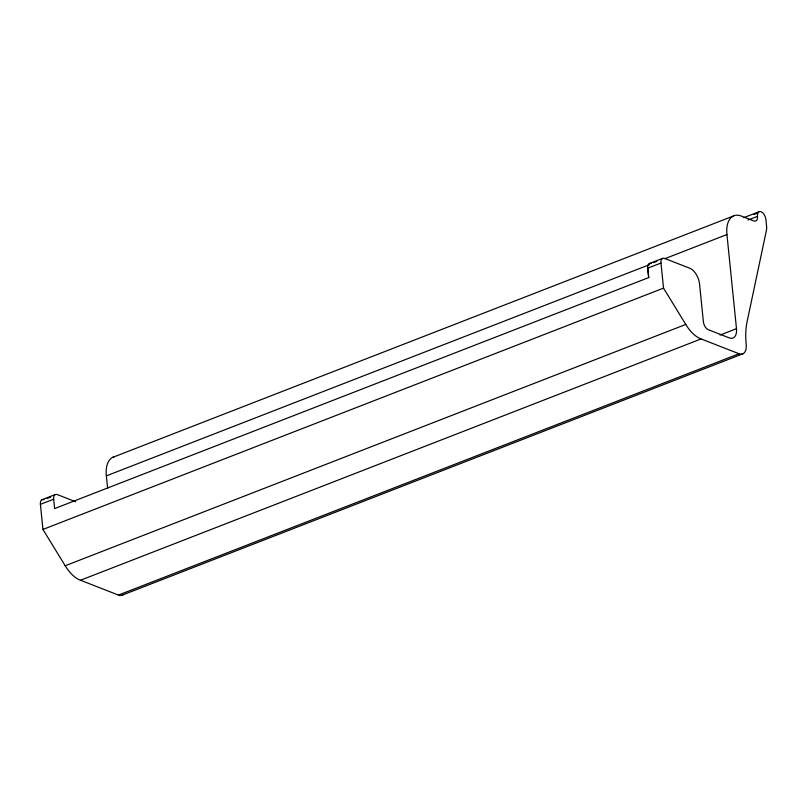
<?xml version="1.0" encoding="UTF-8"?>
<svg xmlns="http://www.w3.org/2000/svg" width="807" height="807" viewBox="0 0 807 807"><rect width="100%" height="100%" fill="white"/><g stroke="black" fill="none" stroke-linecap="round" stroke-linejoin="round"><path stroke-width="1.21" d="M112.587 457.418L733.159 216.105M743.792 217.668L759.044 211.737M754.02 214.46L757.541 213.088M748.099 219.998L757.48 216.347A6.809 3.732 68.8 0 1 761.062 211.716A6.809 3.732 68.8 0 1 765.914 219.635L766.559 225.91A13.608 7.465 68.8 0 1 766.398 230.469L747.09 321.721A66.063 36.234 68.8 0 0 746.203 344.498A13.608 7.465 68.8 0 1 739.041 353.748L118.468 595.072L80.508 580.253A31.665 17.371 68.8 0 1 65.206 565.757L42.942 529.442L40.4 504.345A6.809 3.732 68.8 0 1 41.954 499.735L55.219 494.58M649.272 263.576L662.527 258.422M47.29 498.433L50.609 497.142M653.499 262.699L656.817 261.418M107.613 488.245L106.353 475.868L649.504 264.656M664.756 258.724L726.936 234.544A27.226 14.93 68.8 0 1 741.25 216.034L753.899 220.977A6.809 3.732 68.8 0 0 757.48 216.347M40.4 504.345L53.655 499.19A6.809 3.732 68.8 0 1 57.236 494.56L75.636 501.742M647.678 267.652L648.717 277.679L647.708 268.186L660.973 263.032A6.809 3.732 68.8 0 1 664.554 258.401L689.854 268.277A13.608 7.465 68.8 0 1 699.568 284.125L703.391 321.761A6.809 3.732 68.8 0 0 708.243 329.68L729.326 337.911A13.608 7.465 68.8 0 0 736.488 328.661L726.936 234.544M648.667 277.598L54.614 508.602L53.655 499.19M42.942 529.442L663.525 288.129L660.973 263.032M65.206 565.757L685.789 324.444A31.665 17.371 68.8 0 0 701.081 338.94L739.041 353.748M80.508 580.253L701.081 338.94M720.066 335.046L736.488 328.661M122.513 595.031L743.086 353.718M41.954 499.735L42.408 499.563A6.809 3.732 68.8 0 1 43.982 499.725M663.525 288.129L685.789 324.444M647.708 268.186L647.668 267.389A6.809 3.732 68.8 0 1 651.289 263.566M106.353 475.868A27.226 14.93 68.8 0 1 114.412 456.742M123.34 594.477A13.608 7.465 68.8 0 1 118.468 595.072"/></g></svg>
